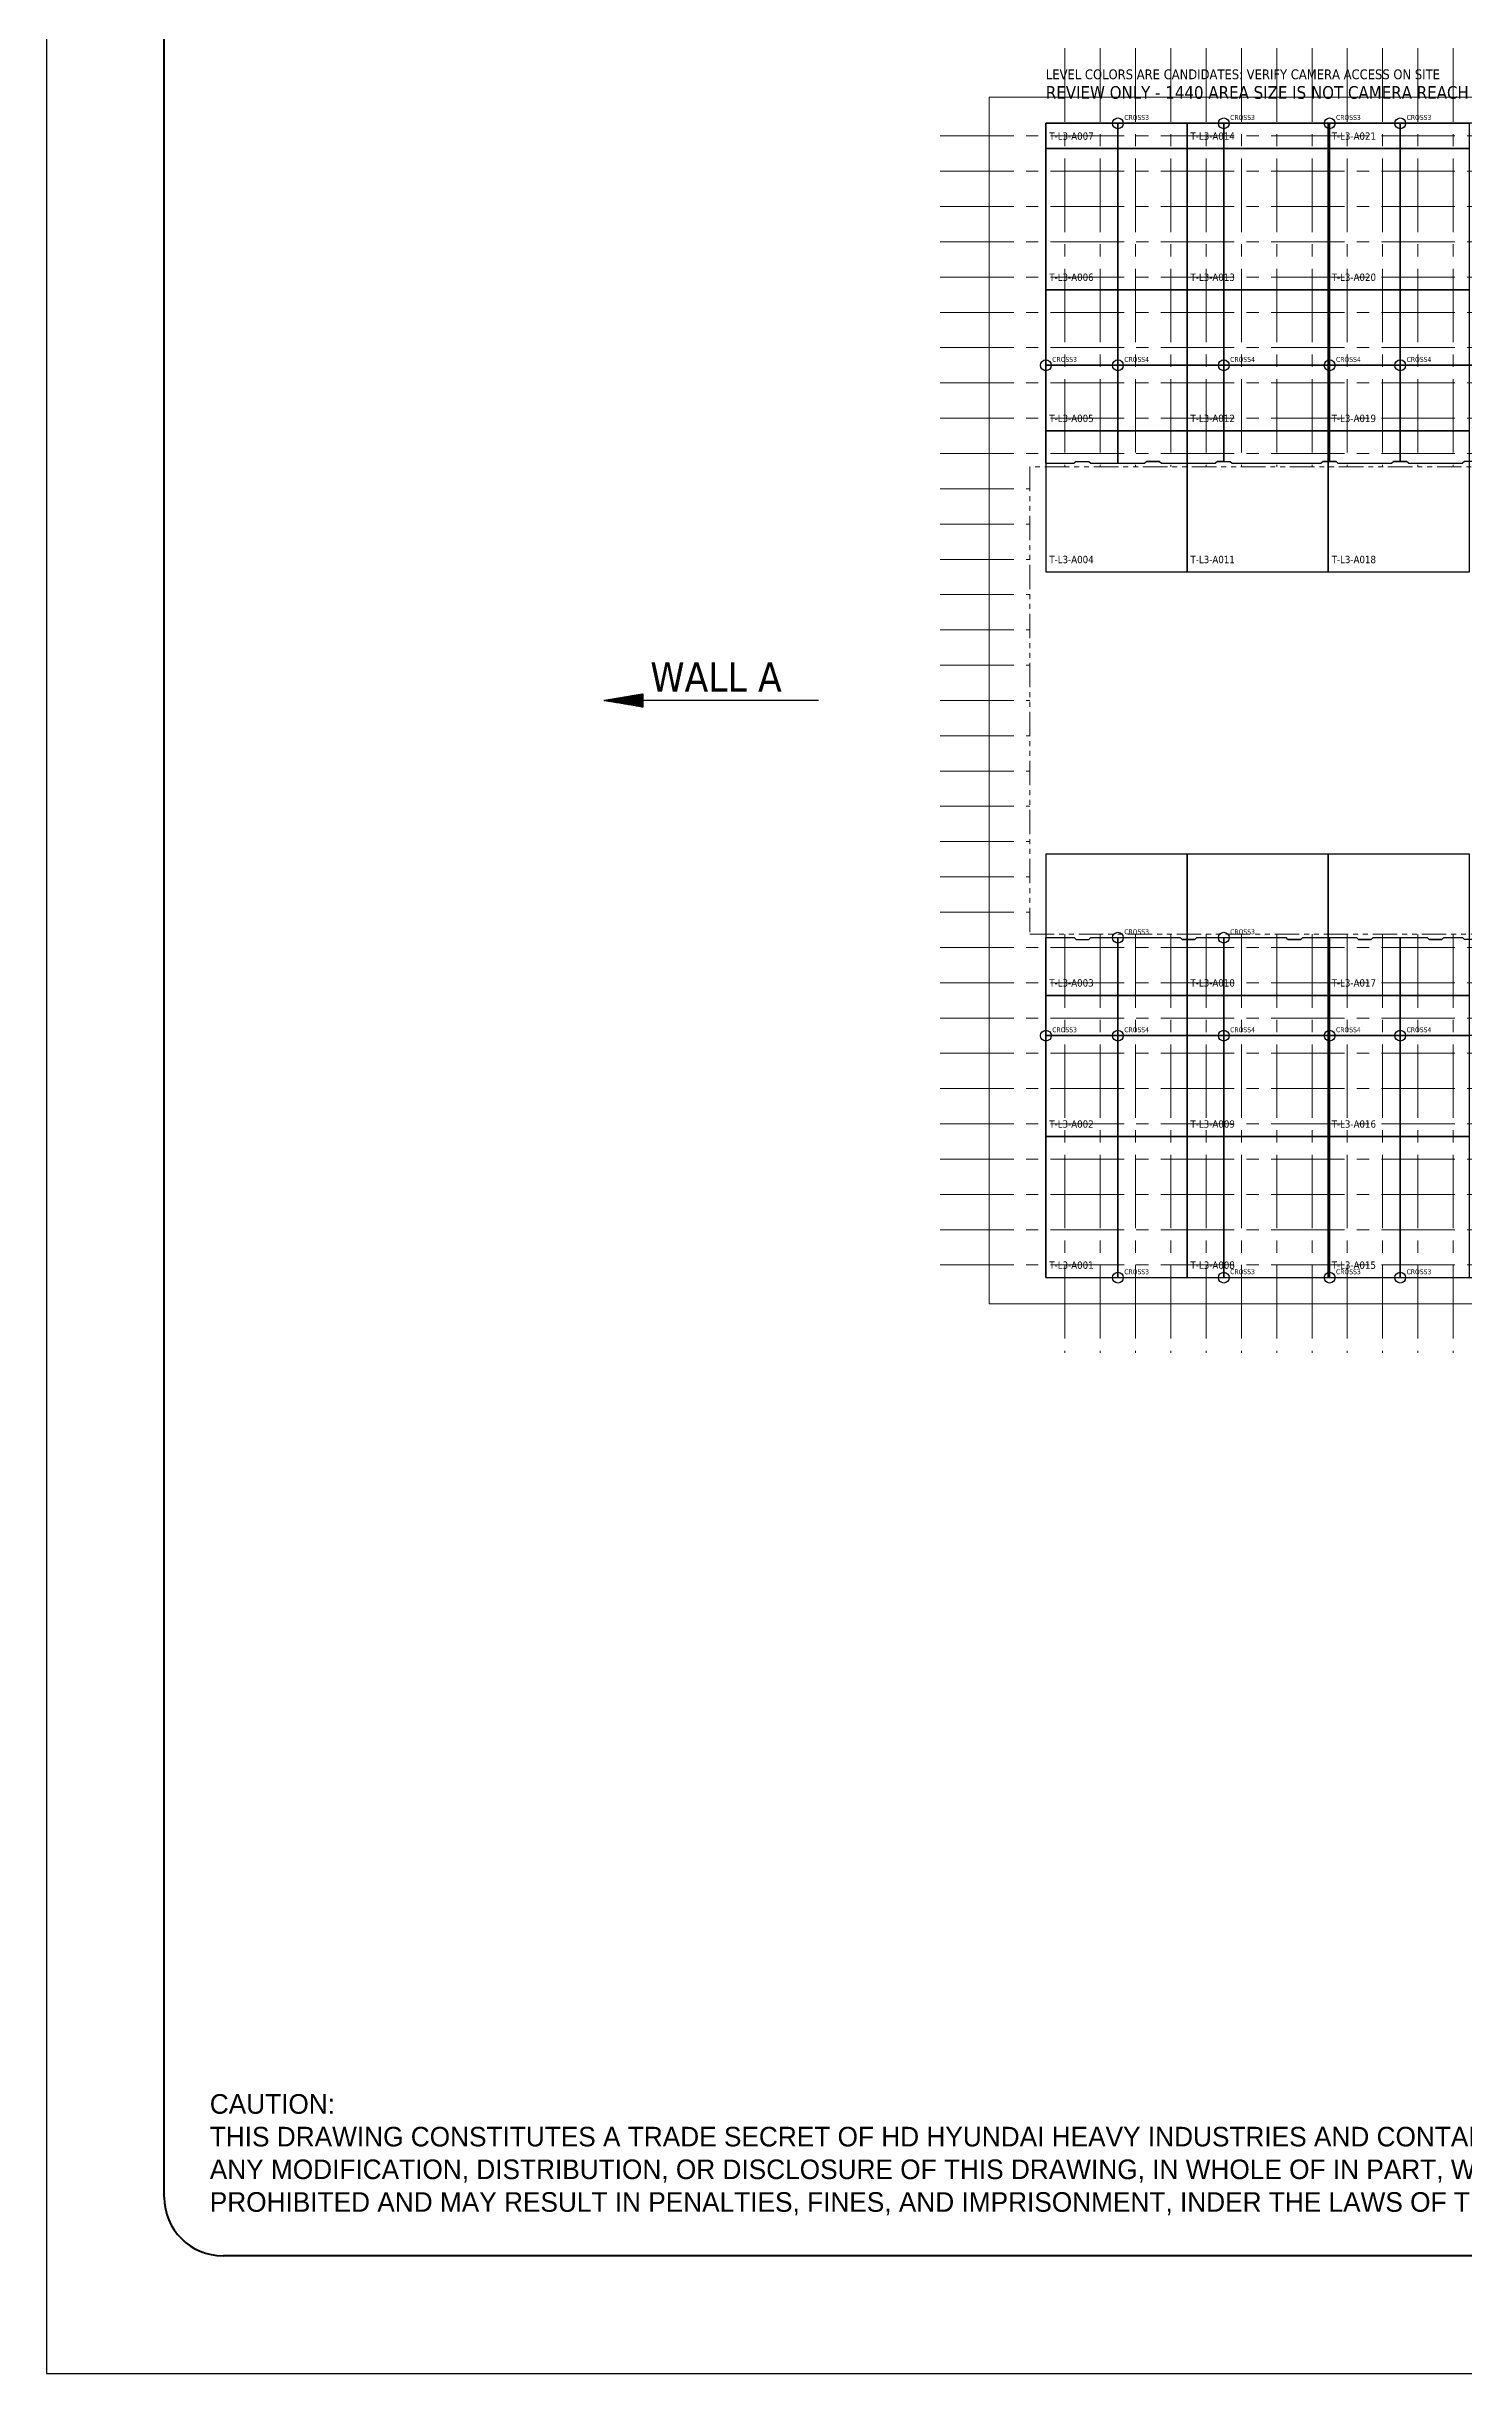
# Model space of a CAD drawing. Extents: x 0 to 50400, y 0 to 35640.
# Drawn here: x 0 to 14464, y 0 to 23742 of the extents above; entities that cross this region are included whole.
import ezdxf
from ezdxf.enums import TextEntityAlignment as Align

# ---------------------------------------------------------------- set-up
doc = ezdxf.new("R2010")
doc.units = 0
doc.linetypes.add('CENTER2', pattern=[225, 150, -25, 25, -25])
doc.linetypes.add('PHANTOM', pattern=[500, 250, -50, 50, -50, 50, -50])
for name, color, linetype, lineweight in [('ACS_AREA_L3', 6, 'Continuous', 25), ('ACS_CROSS3', 200, 'Continuous', 25), ('ACS_CROSS4', 206, 'Continuous', 25), ('ACS_LABEL', 7, 'Continuous', 25), ('ACS_LINE_H', 30, 'Continuous', 25), ('ACS_LINE_V', 30, 'Continuous', 25), ('ACS_VERIFY', 1, 'Continuous', 25), ('KC-2B Membrane level', 1, 'PHANTOM', 5), ('KC-2B Membrane Sheet', 181, 'Continuous', 25), ('KC-2B Membrane Sheet UM', 181, 'Continuous', 25), ('KC-2B Steel Wall', 7, 'Continuous', 20), ('KC-2B Wall Name', 3, 'Continuous', 25)]:
    doc.layers.add(name, color=color, linetype=linetype, lineweight=lineweight)
doc.layers.add('MULTI-PLOT-AREA', color=2, linetype='Continuous', plot=False)
doc.layers.add('New Scale Title', color=7, linetype='Continuous')
doc.styles.add('Default', font='tahoma.ttf')

# ---------------------------------------------------------------- blocks, each defined once
blk = doc.blocks.new('MULTI-PLOT-AREA')
at = {"layer": 'MULTI-PLOT-AREA'}
blk.add_lwpolyline([(0, 0), (1, 0), (1, 1), (0, 1)], close=True, dxfattribs=at)

msp = doc.modelspace()

# ---------------------------------------------------------------- hatches: boundary and pattern name
at = {"layer": 'KC-2B Wall Name', "extrusion": (0, 0, -1)}
h = msp.add_hatch(dxfattribs=at)
h.set_pattern_fill('SLOPELINE', color=256, scale=0.75, angle=90, style=0, pattern_type=2)
h.set_pattern_definition([(135, (27602.0696, 12885.1), (-0.530330086, -0.530330086), [75, -0.075])])
h.paths.add_polyline_path([(-6083.43, 17136.85), (-6083.43, 17003.35), (-5685.93, 17070.1)])

# ---------------------------------------------------------------- linework, layer by layer
at = {"layer": 'ACS_AREA_L3'}
for points in [[(10193.71, 22701.1), (11633.71, 22701.1), (11633.71, 22959.1), (10193.71, 22959.1)], [(11633.71, 22701.1), (13073.71, 22701.1), (13073.71, 22959.1), (11633.71, 22959.1)], [(13073.71, 22701.1), (14513.71, 22701.1), (14513.71, 22959.1), (13073.71, 22959.1)], [(10193.71, 21261.1), (11633.71, 21261.1), (11633.71, 22701.1), (10193.71, 22701.1)], [(11633.71, 21261.1), (13073.71, 21261.1), (13073.71, 22701.1), (11633.71, 22701.1)], [(13073.71, 21261.1), (14513.71, 21261.1), (14513.71, 22701.1), (13073.71, 22701.1)], [(10193.71, 19821.1), (11633.71, 19821.1), (11633.71, 21261.1), (10193.71, 21261.1)], [(11633.71, 19821.1), (13073.71, 19821.1), (13073.71, 21261.1), (11633.71, 21261.1)], [(13073.71, 19821.1), (14513.71, 19821.1), (14513.71, 21261.1), (13073.71, 21261.1)], [(10193.71, 18381.1), (11633.71, 18381.1), (11633.71, 19821.1), (10193.71, 19821.1)], [(11633.71, 18381.1), (13073.71, 18381.1), (13073.71, 19821.1), (11633.71, 19821.1)], [(13073.71, 18381.1), (14513.71, 18381.1), (14513.71, 19821.1), (13073.71, 19821.1)], [(10193.71, 14061.1), (11633.71, 14061.1), (11633.71, 15501.1), (10193.71, 15501.1)], [(11633.71, 14061.1), (13073.71, 14061.1), (13073.71, 15501.1), (11633.71, 15501.1)], [(13073.71, 14061.1), (14513.71, 14061.1), (14513.71, 15501.1), (13073.71, 15501.1)], [(10193.71, 12621.1), (11633.71, 12621.1), (11633.71, 14061.1), (10193.71, 14061.1)], [(11633.71, 12621.1), (13073.71, 12621.1), (13073.71, 14061.1), (11633.71, 14061.1)], [(13073.71, 12621.1), (14513.71, 12621.1), (14513.71, 14061.1), (13073.71, 14061.1)], [(10193.71, 11181.1), (11633.71, 11181.1), (11633.71, 12621.1), (10193.71, 12621.1)], [(11633.71, 11181.1), (13073.71, 11181.1), (13073.71, 12621.1), (11633.71, 12621.1)], [(13073.71, 11181.1), (14513.71, 11181.1), (14513.71, 12621.1), (13073.71, 12621.1)]]:
    msp.add_lwpolyline(points, close=True, dxfattribs=at)
at = {"layer": 'ACS_CROSS3'}
for centre in [(10928.71, 22959.1), (12008.71, 22959.1), (13088.71, 22959.1), (13808.71, 22959.1), (10193.71, 20490.1), (10928.71, 14650.1), (12008.71, 14650.1), (10193.71, 13650.1), (10928.71, 11181.1), (12008.71, 11181.1), (13088.71, 11181.1), (13808.71, 11181.1)]:
    msp.add_circle(centre, 55, dxfattribs=at)
at = {"layer": 'ACS_CROSS4'}
for centre in [(10928.71, 20490.1), (12008.71, 20490.1), (13088.71, 20490.1), (13808.71, 20490.1), (10928.71, 13650.1), (12008.71, 13650.1), (13088.71, 13650.1), (13808.71, 13650.1)]:
    msp.add_circle(centre, 55, dxfattribs=at)
at = {"layer": 'ACS_LINE_H'}
for p, q in [((10193.71, 22959.1), (11633.71, 22959.1)), ((11633.71, 22959.1), (13073.71, 22959.1)), ((13073.71, 22959.1), (14513.71, 22959.1)), ((10193.71, 20490.1), (11633.71, 20490.1)), ((11633.71, 20490.1), (13073.71, 20490.1)), ((13073.71, 20490.1), (14513.71, 20490.1)), ((10193.71, 19490.1), (10483.71, 19490.1)), ((10503.71, 19510.1), (10633.71, 19510.1)), ((10653.71, 19490.1), (11203.71, 19490.1)), ((11223.71, 19510.1), (11353.71, 19510.1)), ((11373.71, 19490.1), (11633.71, 19490.1)), ((11633.71, 19490.1), (11923.71, 19490.1)), ((11943.71, 19510.1), (12073.71, 19510.1)), ((12093.71, 19490.1), (13003.71, 19490.1)), ((13023.71, 19510.1), (13073.71, 19510.1)), ((13073.71, 19510.1), (13153.71, 19510.1)), ((13173.71, 19490.1), (13723.71, 19490.1)), ((13743.71, 19510.1), (13873.71, 19510.1)), ((13893.71, 19490.1), (14443.71, 19490.1)), ((10193.71, 14650.1), (10483.71, 14650.1)), ((10503.71, 14630.1), (10633.71, 14630.1)), ((10653.71, 14650.1), (11563.71, 14650.1)), ((11583.71, 14630.1), (11633.71, 14630.1)), ((11633.71, 14630.1), (11713.71, 14630.1)), ((11733.71, 14650.1), (12643.71, 14650.1)), ((12663.71, 14630.1), (12793.71, 14630.1)), ((12813.71, 14650.1), (13073.71, 14650.1)), ((13073.71, 14650.1), (13363.71, 14650.1)), ((13383.71, 14630.1), (13513.71, 14630.1)), ((13533.71, 14650.1), (14083.71, 14650.1)), ((14103.71, 14630.1), (14233.71, 14630.1)), ((14253.71, 14650.1), (14443.71, 14650.1)), ((10193.71, 13650.1), (11633.71, 13650.1)), ((11633.71, 13650.1), (13073.71, 13650.1)), ((13073.71, 13650.1), (14513.71, 13650.1)), ((10193.71, 11181.1), (11633.71, 11181.1)), ((11633.71, 11181.1), (13073.71, 11181.1)), ((13073.71, 11181.1), (14513.71, 11181.1))]:
    msp.add_line(p, q, dxfattribs=at)
at = {"layer": 'ACS_LINE_V'}
for p, q in [((10193.71, 22701.1), (10193.71, 22959.1)), ((10928.71, 22701.1), (10928.71, 22959.1)), ((12008.71, 22701.1), (12008.71, 22959.1)), ((13088.71, 22701.1), (13088.71, 22959.1)), ((13808.71, 22701.1), (13808.71, 22959.1)), ((10193.71, 21261.1), (10193.71, 22701.1)), ((10928.71, 21261.1), (10928.71, 22701.1)), ((12008.71, 21261.1), (12008.71, 22701.1)), ((13088.71, 21261.1), (13088.71, 22701.1)), ((13808.71, 21261.1), (13808.71, 22701.1)), ((10193.71, 19821.1), (10193.71, 21261.1)), ((10928.71, 19821.1), (10928.71, 21261.1)), ((12008.71, 19821.1), (12008.71, 21261.1)), ((13088.71, 19821.1), (13088.71, 21261.1)), ((13808.71, 19821.1), (13808.71, 21261.1)), ((10193.71, 19490.1), (10193.71, 19821.1)), ((10928.71, 19490.1), (10928.71, 19821.1)), ((12008.71, 19510.1), (12008.71, 19821.1)), ((13088.71, 19510.1), (13088.71, 19821.1)), ((13808.71, 19510.1), (13808.71, 19821.1)), ((10193.71, 14061.1), (10193.71, 14650.1)), ((10928.71, 14061.1), (10928.71, 14650.1)), ((12008.71, 14061.1), (12008.71, 14650.1)), ((13088.71, 14061.1), (13088.71, 14650.1)), ((13808.71, 14061.1), (13808.71, 14650.1)), ((10193.71, 12621.1), (10193.71, 14061.1)), ((10928.71, 12621.1), (10928.71, 14061.1)), ((12008.71, 12621.1), (12008.71, 14061.1)), ((13088.71, 12621.1), (13088.71, 14061.1)), ((13808.71, 12621.1), (13808.71, 14061.1)), ((10193.71, 11181.1), (10193.71, 12621.1)), ((10928.71, 11181.1), (10928.71, 12621.1)), ((12008.71, 11181.1), (12008.71, 12621.1)), ((13088.71, 11181.1), (13088.71, 12621.1)), ((13808.71, 11181.1), (13808.71, 12621.1))]:
    msp.add_line(p, q, dxfattribs=at)
at = {"layer": 'KC-2B Membrane level'}
for p, q in [((14933.71, 19455.1), (10028.71, 19455.1)), ((10028.71, 19455.1), (10028.71, 14685.1)), ((10028.71, 14685.1), (14933.71, 14685.1))]:
    msp.add_line(p, q, dxfattribs=at)
at = {"layer": 'KC-2B Membrane Sheet'}
for p, q in [((10503.71, 19510.1), (10483.71, 19490.1)), ((10503.71, 19510.1), (10633.71, 19510.1)), ((10633.71, 19510.1), (10653.71, 19490.1)), ((10503.71, 14630.1), (10483.71, 14650.1)), ((10503.71, 14630.1), (10633.71, 14630.1)), ((10633.71, 14630.1), (10653.71, 14650.1))]:
    msp.add_line(p, q, dxfattribs=at)
at = {"layer": 'KC-2B Membrane Sheet UM', "linetype": 'Continuous'}
for p, q in [((10193.71, 22959.1), (10193.71, 20490.1)), ((10928.71, 22959.1), (10193.71, 22959.1)), ((10928.71, 20490.1), (10928.71, 22959.1)), ((10928.71, 22959.1), (10928.71, 20490.1)), ((12008.71, 22959.1), (10928.71, 22959.1)), ((12008.71, 20490.1), (12008.71, 22959.1)), ((12008.71, 22959.1), (12008.71, 20490.1)), ((13088.71, 22959.1), (12008.71, 22959.1)), ((13088.71, 20490.1), (13088.71, 22959.1)), ((13808.71, 22959.1), (13088.71, 22959.1)), ((13088.71, 22959.1), (13088.71, 20490.1)), ((13808.71, 20490.1), (13808.71, 22959.1)), ((13808.71, 22959.1), (13808.71, 20490.1)), ((14888.71, 22959.1), (13808.71, 22959.1)), ((10193.71, 20490.1), (10928.71, 20490.1)), ((10928.71, 20490.1), (10193.71, 20490.1)), ((10193.71, 20490.1), (10193.71, 19490.1)), ((10928.71, 20490.1), (12008.71, 20490.1)), ((10928.71, 19490.1), (10928.71, 20490.1)), ((12008.71, 20490.1), (10928.71, 20490.1)), ((10928.71, 20490.1), (10928.71, 19490.1)), ((12008.71, 20490.1), (13088.71, 20490.1)), ((12008.71, 19510.1), (12008.71, 20490.1)), ((13088.71, 20490.1), (12008.71, 20490.1)), ((12008.71, 20490.1), (12008.71, 19510.1)), ((13088.71, 20490.1), (13808.71, 20490.1)), ((13088.71, 19510.1), (13088.71, 20490.1)), ((13808.71, 20490.1), (13088.71, 20490.1)), ((13088.71, 20490.1), (13088.71, 19510.1)), ((13808.71, 20490.1), (14888.71, 20490.1)), ((13808.71, 19510.1), (13808.71, 20490.1)), ((14888.71, 20490.1), (13808.71, 20490.1)), ((13808.71, 20490.1), (13808.71, 19510.1)), ((10193.71, 19490.1), (10483.71, 19490.1)), ((10653.71, 19490.1), (10928.71, 19490.1)), ((10928.71, 19490.1), (11203.71, 19490.1)), ((11373.71, 19490.1), (11923.71, 19490.1)), ((12093.71, 19490.1), (13003.71, 19490.1)), ((13173.71, 19490.1), (13723.71, 19490.1)), ((13893.71, 19490.1), (14443.71, 19490.1)), ((10193.71, 13650.1), (10193.71, 14650.1)), ((10193.71, 14650.1), (10483.71, 14650.1)), ((10653.71, 14650.1), (10928.71, 14650.1)), ((10928.71, 14650.1), (10928.71, 13650.1)), ((10928.71, 13650.1), (10928.71, 14650.1)), ((10928.71, 14650.1), (11563.71, 14650.1)), ((11733.71, 14650.1), (12008.71, 14650.1)), ((12008.71, 14650.1), (12008.71, 13650.1)), ((12008.71, 13650.1), (12008.71, 14650.1)), ((12008.71, 14650.1), (12643.71, 14650.1)), ((12813.71, 14650.1), (13088.71, 14650.1)), ((13088.71, 14650.1), (13088.71, 13650.1)), ((13088.71, 13650.1), (13088.71, 14650.1)), ((13088.71, 14650.1), (13363.71, 14650.1)), ((13533.71, 14650.1), (13808.71, 14650.1)), ((13808.71, 14650.1), (13808.71, 13650.1)), ((13808.71, 13650.1), (13808.71, 14650.1)), ((13808.71, 14650.1), (14083.71, 14650.1)), ((14253.71, 14650.1), (14443.71, 14650.1)), ((10928.71, 13650.1), (10193.71, 13650.1)), ((10193.71, 13650.1), (10193.71, 11181.1)), ((10928.71, 13650.1), (10193.71, 13650.1)), ((10928.71, 11181.1), (10928.71, 13650.1)), ((12008.71, 13650.1), (10928.71, 13650.1)), ((10928.71, 13650.1), (10928.71, 11181.1)), ((12008.71, 13650.1), (10928.71, 13650.1)), ((12008.71, 11181.1), (12008.71, 13650.1)), ((13088.71, 13650.1), (12008.71, 13650.1)), ((12008.71, 13650.1), (12008.71, 11181.1)), ((13088.71, 13650.1), (12008.71, 13650.1)), ((13088.71, 11181.1), (13088.71, 13650.1)), ((13808.71, 13650.1), (13088.71, 13650.1)), ((13088.71, 13650.1), (13088.71, 11181.1)), ((13808.71, 13650.1), (13088.71, 13650.1)), ((13808.71, 11181.1), (13808.71, 13650.1)), ((14888.71, 13650.1), (13808.71, 13650.1)), ((13808.71, 13650.1), (13808.71, 11181.1)), ((14888.71, 13650.1), (13808.71, 13650.1)), ((10193.71, 11181.1), (10928.71, 11181.1)), ((10928.71, 11181.1), (12008.71, 11181.1)), ((12008.71, 11181.1), (13088.71, 11181.1)), ((13088.71, 11181.1), (13808.71, 11181.1)), ((13808.71, 11181.1), (14888.71, 11181.1))]:
    msp.add_line(p, q, dxfattribs=at)
at = {"layer": 'KC-2B Membrane Sheet UM'}
for p, q in [((11223.71, 19510.1), (11203.71, 19490.1)), ((11353.71, 19510.1), (11223.71, 19510.1)), ((11353.71, 19510.1), (11373.71, 19490.1)), ((11943.71, 19510.1), (11923.71, 19490.1)), ((12008.71, 19510.1), (11943.71, 19510.1)), ((12008.71, 19510.1), (12073.71, 19510.1)), ((12073.71, 19510.1), (12093.71, 19490.1)), ((13023.71, 19510.1), (13003.71, 19490.1)), ((13088.71, 19510.1), (13023.71, 19510.1)), ((13153.71, 19510.1), (13088.71, 19510.1)), ((13173.71, 19490.1), (13153.71, 19510.1)), ((13743.71, 19510.1), (13723.71, 19490.1)), ((13808.71, 19510.1), (13743.71, 19510.1)), ((13873.71, 19510.1), (13808.71, 19510.1)), ((13893.71, 19490.1), (13873.71, 19510.1)), ((14463.71, 19510.1), (14443.71, 19490.1)), ((14593.71, 19510.1), (14463.71, 19510.1)), ((11583.71, 14630.1), (11563.71, 14650.1)), ((11713.71, 14630.1), (11583.71, 14630.1)), ((11733.71, 14650.1), (11713.71, 14630.1)), ((12663.71, 14630.1), (12643.71, 14650.1)), ((12793.71, 14630.1), (12663.71, 14630.1)), ((12813.71, 14650.1), (12793.71, 14630.1)), ((13383.71, 14630.1), (13363.71, 14650.1)), ((13513.71, 14630.1), (13383.71, 14630.1)), ((13533.71, 14650.1), (13513.71, 14630.1)), ((14103.71, 14630.1), (14083.71, 14650.1)), ((14233.71, 14630.1), (14103.71, 14630.1)), ((14253.71, 14650.1), (14233.71, 14630.1)), ((14463.71, 14630.1), (14443.71, 14650.1)), ((14593.71, 14630.1), (14463.71, 14630.1))]:
    msp.add_line(p, q, dxfattribs=at)
at = {"layer": 'KC-2B Steel Wall', "linetype": 'CENTER2', "ltscale": 5}
for p, q in [((10388.75, 23724.96), (10388.75, 19455.1)), ((10748.75, 23724.96), (10748.75, 19455.1)), ((11108.75, 23724.96), (11108.75, 19455.1)), ((11468.75, 23724.96), (11468.75, 19455.1)), ((11828.75, 23724.96), (11828.75, 19455.1)), ((12188.75, 23724.96), (12188.75, 19455.1)), ((12548.75, 23724.96), (12548.75, 19455.1)), ((12908.75, 23724.96), (12908.75, 19455.1)), ((13268.75, 23724.96), (13268.75, 19455.1)), ((13628.75, 23724.96), (13628.75, 19455.1)), ((13988.75, 23724.96), (13988.75, 19455.1)), ((14348.75, 23724.96), (14348.75, 19455.1)), ((9116.21, 22830.08), (41901.21, 22830.08)), ((9116.21, 22470.08), (41901.21, 22470.08)), ((9116.21, 22110.08), (41901.21, 22110.08)), ((9116.21, 21750.08), (41901.21, 21750.08)), ((9116.21, 21390.08), (41901.21, 21390.08)), ((9116.21, 21030.08), (41901.21, 21030.08)), ((9116.21, 20670.08), (41901.21, 20670.08)), ((9116.21, 20310.08), (41901.21, 20310.08)), ((9116.21, 19950.08), (41901.21, 19950.08)), ((9116.21, 19590.08), (41901.21, 19590.08)), ((9116.21, 19230.08), (10028.71, 19230.08)), ((9116.21, 18870.08), (10028.71, 18870.08)), ((9116.21, 18510.08), (10028.71, 18510.08)), ((9116.21, 18150.08), (10028.71, 18150.08)), ((9116.21, 17790.08), (10028.71, 17790.08)), ((9116.21, 17430.08), (10028.71, 17430.08)), ((9116.21, 17070.08), (10028.71, 17070.08)), ((9116.21, 16710.08), (10028.71, 16710.08)), ((9116.21, 16350.08), (10028.71, 16350.08)), ((9116.21, 15990.08), (10028.71, 15990.08)), ((9116.21, 15630.08), (10028.71, 15630.08)), ((9116.21, 15270.08), (10028.71, 15270.08)), ((9116.21, 14910.08), (10028.71, 14910.08)), ((9116.21, 14550.08), (41901.21, 14550.08)), ((10388.75, 14685.1), (10388.75, 10415.24)), ((10748.75, 14685.1), (10748.75, 10415.24)), ((11108.75, 14685.1), (11108.75, 10415.24)), ((11468.75, 14685.1), (11468.75, 10415.24)), ((11828.75, 14685.1), (11828.75, 10415.24)), ((12188.75, 14685.1), (12188.75, 10415.24)), ((12548.75, 14685.1), (12548.75, 10415.24)), ((12908.75, 14685.1), (12908.75, 10415.24)), ((13268.75, 14685.1), (13268.75, 10415.24)), ((13628.75, 14685.1), (13628.75, 10415.24)), ((13988.75, 14685.1), (13988.75, 10415.24)), ((14348.75, 14685.1), (14348.75, 10415.24)), ((9116.21, 14190.08), (41901.21, 14190.08)), ((9116.21, 13830.08), (41901.21, 13830.08)), ((9116.21, 13470.08), (41901.21, 13470.08)), ((9116.21, 13110.08), (41901.21, 13110.08)), ((9116.21, 12750.08), (41901.21, 12750.08)), ((9116.21, 12390.08), (41901.21, 12390.08)), ((9116.21, 12030.08), (41901.21, 12030.08)), ((9116.21, 11670.08), (41901.21, 11670.08)), ((9116.21, 11310.08), (41901.21, 11310.08))]:
    msp.add_line(p, q, dxfattribs=at)
at = {"layer": 'KC-2B Steel Wall', "extrusion": (0, 0, -1)}
for p, q in [((9616.21, 23224.96), (41401.21, 23224.96)), ((9616.21, 10915.24), (9616.21, 23224.96)), ((41401.21, 10915.24), (9616.21, 10915.24))]:
    msp.add_line(p, q, dxfattribs=at)
at = {"layer": 'KC-2B Wall Name'}
msp.add_line((7872.93, 17070.1), (6083.43, 17070.1), dxfattribs=at)
at = {"layer": 'KC-2B Wall Name', "extrusion": (0, 0, -1)}
msp.add_lwpolyline([(-6083.43, 17136.85), (-6083.43, 17003.35), (-5685.93, 17070.1)], close=True, dxfattribs=at)
at = {"layer": 'New Scale Title', "color": 7, "linetype": 'Continuous', "lineweight": 40}
for p, q in [((1200, 1800), (1200, 33480)), ((48600, 1200), (1800, 1200))]:
    msp.add_line(p, q, dxfattribs=at)
msp.add_arc((1800, 1800), 600, 180, 270, dxfattribs=at)

# ---------------------------------------------------------------- block references
at = {"layer": 'New Scale Title', "lineweight": 5, "xscale": 50400, "yscale": 35640, "zscale": 1.2}
msp.add_blockref('MULTI-PLOT-AREA', (0, 0), dxfattribs=at)

# ---------------------------------------------------------------- texts
at = {"insert": (1664.91, 2849.85), "char_height": 200, "attachment_point": 1}
msp.add_mtext_dynamic_manual_height_columns('CAUTION:\\PTHIS DRAWING CONSTITUTES A TRADE SECRET OF HD HYUNDAI HEAVY INDUSTRIES AND CONTAINS NATIONAL CORE TECHNOLOGY DATA PROTECTED UNDER THE LAWS OF THE REPUBLIC OF KOREA.^JANY MODIFICATION, DISTRIBUTION, OR DISCLOSURE OF THIS DRAWING, IN WHOLE OF IN PART, WITHOUT THE PRIOR WRITTEN CONSENT OF HD HYUNDAI HEAVY INDUSTIRES IS STRICTLY^JPROHIBITED AND MAY RESULT IN PENALTIES, FINES, AND IMPRISONMENT, INDER THE LAWS OF THE REPUBLIC OF KOREA AND THE LAWS IN ANY APPLICABLE JURISDICTIONS. ALL RIGHTS RESERVED', width=552900.8873, gutter_width=16935.76, heights=[-1233.33], dxfattribs=at)
at = {"layer": 'ACS_CROSS3', "style": 'Default'}
for p in [(10993.71, 22994.1), (12073.71, 22994.1), (13153.71, 22994.1), (13873.71, 22994.1), (10258.71, 20525.1), (10993.71, 14685.1), (12073.71, 14685.1), (10258.71, 13685.1), (10993.71, 11216.1), (12073.71, 11216.1), (13153.71, 11216.1), (13873.71, 11216.1)]:
    msp.add_text('CROSS3', height=50, dxfattribs=at).set_placement(p)
at = {"layer": 'ACS_CROSS4', "style": 'Default'}
for p in [(10993.71, 20525.1), (12073.71, 20525.1), (13153.71, 20525.1), (13873.71, 20525.1), (10993.71, 13685.1), (12073.71, 13685.1), (13153.71, 13685.1), (13873.71, 13685.1)]:
    msp.add_text('CROSS4', height=50, dxfattribs=at).set_placement(p)
at = {"layer": 'ACS_LABEL', "style": 'Default'}
for s, p in [('T-L3-A007', (10228.71, 22791.1)), ('T-L3-A014', (11668.71, 22791.1)), ('T-L3-A021', (13108.71, 22791.1)), ('T-L3-A006', (10228.71, 21351.1)), ('T-L3-A013', (11668.71, 21351.1)), ('T-L3-A020', (13108.71, 21351.1)), ('T-L3-A005', (10228.71, 19911.1)), ('T-L3-A012', (11668.71, 19911.1)), ('T-L3-A019', (13108.71, 19911.1)), ('T-L3-A004', (10228.71, 18471.1)), ('T-L3-A011', (11668.71, 18471.1)), ('T-L3-A018', (13108.71, 18471.1)), ('T-L3-A003', (10228.71, 14151.1)), ('T-L3-A010', (11668.71, 14151.1)), ('T-L3-A017', (13108.71, 14151.1)), ('T-L3-A002', (10228.71, 12711.1)), ('T-L3-A009', (11668.71, 12711.1)), ('T-L3-A016', (13108.71, 12711.1)), ('T-L3-A001', (10228.71, 11271.1)), ('T-L3-A008', (11668.71, 11271.1)), ('T-L3-A015', (13108.71, 11271.1))]:
    msp.add_text(s, height=75, dxfattribs=at).set_placement(p)
at = {"layer": 'ACS_VERIFY', "style": 'Default'}
for s, height, p in [('LEVEL COLORS ARE CANDIDATES: VERIFY CAMERA ACCESS ON SITE', 100, (10193.71, 23409.1)), ('REVIEW ONLY - 1440 AREA SIZE IS NOT CAMERA REACH', 130, (10193.71, 23209.1))]:
    msp.add_text(s, height=height, dxfattribs=at).set_placement(p)
at = {"layer": 'KC-2B Wall Name', "style": 'Default'}
msp.add_text('WALL A', height=300, dxfattribs=at).set_placement((6158.43, 17070.1), align=Align.BOTTOM_LEFT)

doc.saveas('drawing.dxf')
